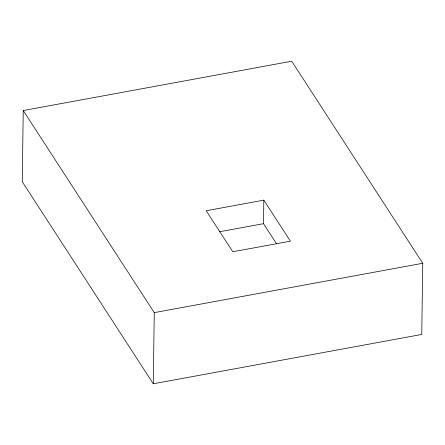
<?xml version="1.0" encoding="UTF-8"?>
<svg xmlns="http://www.w3.org/2000/svg" width="445" height="445" viewBox="0 0 445 445"><rect width="100%" height="100%" fill="white"/><g stroke="black" fill="none" stroke-linecap="round" stroke-linejoin="round"><path stroke-width="0.67" d="M23.246 110.555L22.25 181.716L153.269 383.79L421.754 334.445L422.75 263.284L291.731 61.21L23.246 110.555L154.259 312.635L153.269 383.79M276.601 243.91L263.49 223.685L263.818 200.15L206.196 210.741L232.796 251.764L290.418 241.173L263.818 200.15M219.424 231.784L263.49 223.685M154.259 312.635L422.75 263.284"/></g></svg>
